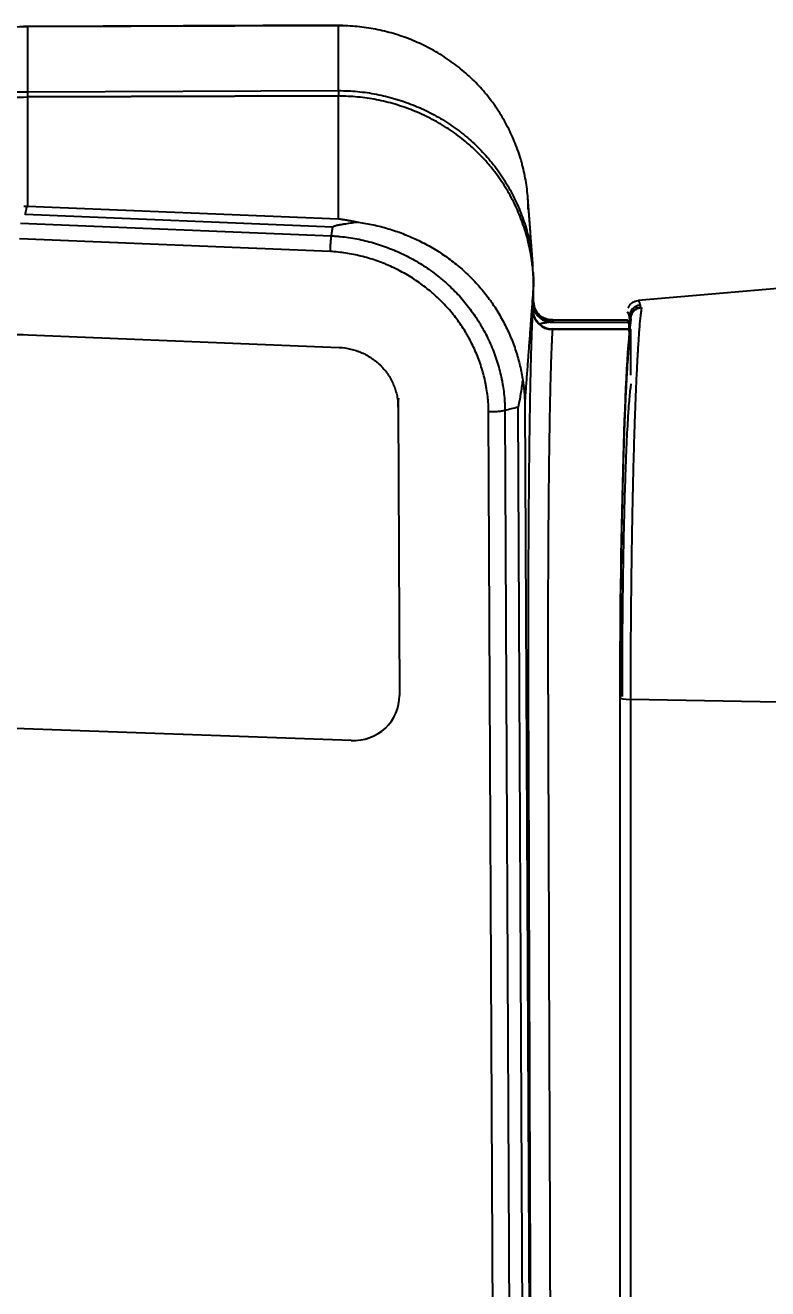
# Model space of a CAD drawing. Extents: x 86520 to 160660, y -2551 to 2752.
# Drawn here: x 89796.55 to 89815.64, y 2282.49 to 2315 of the extents above; entities that cross this region are included whole.
import ezdxf

# ---------------------------------------------------------------- set-up
doc = ezdxf.new("R2010")
doc.units = 0
doc.header["$LTSCALE"] = 10
doc.header["$MEASUREMENT"] = 0
doc.layers.get('DEFPOINTS').update_dxf_attribs({"linetype": 'CONTINUOUS'})
doc.layers.add('1', color=7, linetype='CONTINUOUS')
doc.dimstyles.new('경보기_스탈', dxfattribs={"dimtxt": 3.15, "dimasz": 2.5, "dimexe": 1, "dimexo": 1, "dimgap": 1, "dimtad": 1, "dimtoh": 1, "dimdec": 3, "dimzin": 1, "dimtxsty": 'STANDARD', "dimcen": 0, "dimclrd": 2, "dimclre": 2, "dimclrt": 4, "dimazin": 3, "dimtp": 0.1, "dimtm": 0.1, "dimtfac": 1, "dimtdec": 3, "dimtmove": 0, "dimatfit": 3})

# ---------------------------------------------------------------- blocks, each defined once
blk = doc.blocks.new('*D455')
at = {"layer": '1', "color": 1, "linetype": 'CONTINUOUS'}
for p, q in [((89795.604, 2314.957), (89727.137, 2314.957)), ((89732.137, 2222.411), (89732.137, 2299.957)), ((89805.959, 2207.411), (89727.137, 2207.411))]:
    blk.add_line(p, q, dxfattribs=at)
for points in [[(89729.637, 2299.957), (89734.637, 2299.957), (89732.137, 2314.957)], [(89729.637, 2222.411), (89734.637, 2222.411), (89732.137, 2207.411)]]:
    blk.add_solid(points, dxfattribs=at)
at = {"layer": 'DEFPOINTS', "color": 0, "linetype": 'CONTINUOUS'}
for p in [(89732.137, 2314.957), (89796.604, 2314.957), (89806.959, 2207.411)]:
    blk.add_point(p, dxfattribs=at)
at = {"layer": '1', "color": 2, "linetype": 'CONTINUOUS', "insert": (89719.637, 2262.138), "char_height": 15, "attachment_point": 5, "rotation": 90}
blk.add_mtext('108', dxfattribs=at)

msp = doc.modelspace()

# ---------------------------------------------------------------- linework, layer by layer
at = {"layer": '1', "color": 7, "linetype": 'CONTINUOUS'}
for p, q in [((89804.7045, 2314.9981), (89796.5038, 2314.9681)), ((89804.6039, 2314.9859), (89796.6039, 2314.9566)), ((89796.6044, 2313.2863), (89804.6043, 2313.316)), ((89804.6045, 2313.1831), (89796.6045, 2313.1534)), ((89804.6044, 2313.1736), (89796.6045, 2313.1438)), ((89796.6045, 2313.1534), (89796.6045, 2313.1438)), ((89804.6045, 2313.1831), (89804.6044, 2313.1736)), ((89804.4552, 2309.8056), (89796.5477, 2310.1259)), ((89796.6067, 2310.3416), (89804.6069, 2310.0176)), ((89796.4218, 2309.9039), (89804.422, 2309.5799)), ((89804.396, 2309.1767), (89796.3958, 2309.5007)), ((89809.6179, 2308.4765), (89809.6185, 2308.334)), ((89821.3248, 2308.7016), (89812.3061, 2307.9126)), ((89809.621, 2307.5711), (89809.618, 2308.334)), ((89812.0937, 2307.2275), (89812.0937, 2307.4439)), ((89812.3677, 2307.7365), (89812.3971, 2307.739)), ((89810.048, 2307.358), (89812.0674, 2307.358)), ((89810.1051, 2307.1684), (89810.1086, 2307.1774)), ((89812.0872, 2307.1684), (89810.1051, 2307.1684)), ((89812.0882, 2307.1774), (89810.1086, 2307.1774)), ((89812.0363, 2307.4086), (89810.1101, 2307.4086)), ((89796.6194, 2307.0336), (89804.6196, 2306.7095)), ((89796.6194, 2307.0336), (89804.6196, 2306.7095)), ((89812.1231, 2305.9984), (89812.1231, 2306.939)), ((89806.1354, 2305.1677), (89806.1701, 2297.7531)), ((89806.1354, 2305.1675), (89806.1701, 2297.7531)), ((89809.6696, 2210.0257), (89809.225, 2305.1753)), ((89809.3923, 2305.2941), (89809.6509, 2249.9726)), ((89808.6505, 2265.1541), (89808.464, 2305.0563)), ((89808.8833, 2305.0906), (89809.0698, 2265.1884)), ((89811.837, 2297.7109), (89811.8368, 2297.7088)), ((89811.8368, 2297.7088), (89811.8368, 2246.8486)), ((89812.1107, 2297.6475), (89812.1107, 2246.7873)), ((89817.427, 2297.552), (89812.1107, 2297.6475)), ((89804.9287, 2296.592), (89785.7965, 2297.2691)), ((89804.9287, 2296.592), (89785.7965, 2297.2691))]:
    msp.add_line(p, q, dxfattribs=at)
for centre, major_axis, ratio, start_param, end_param in [((89810.1201, 2307.887), (-0.4868, -0.1142), 0.997315, 6.059956, 6.4862213), ((89812.3834, 2307.4993), (-0.2936, -0.0616), 0.985459, 4.5959302, 6.0807857), ((89809.6083, 2306.8776), (-0.0003, -0.8), 0.017731, 3.1476067, 3.3872779), ((89810.1051, 2307.6534), (-0.4987, 0.0354), 0.969828, 0.0727846, 1.6396188), ((89810.048, 2307.8549), (-0.1203, 0.4853), 0.905124, 1.6555275, 2.874366), ((89810.1201, 2307.887), (-0.4868, -0.1142), 0.997315, 0.2030369, 1.3409586), ((89812.1244, 2299.3994), (-0.059, -8.2297), 0.034176, 3.3528741, 4.919266), ((89812.0949, 2299.3847), (0.059, -8.2271), 0.034176, 2.9741688, 3.2153544), ((89812.0949, 2299.3847), (0.059, -8.2271), 0.034176, 2.9741688, 3.2153544), ((89812.0949, 2299.3848), (0.059, -8.227), 0.034176, 2.9389657, 2.9741683), ((89810.1763, 2299.4086), (0.0662, -8), 0.017227, 3.0700811, 3.1414689), ((89812.0937, 2299.4086), (0.0574, -8), 0.034176, 3.0288469, 3.1413637), ((89812.069, 2306.8612), (0.0036, -0.5), 0.034176, 2.1054943, 3.0288469), ((89812.1126, 2306.8774), (-0.0022, -0.3), 0.034176, 1.7777494, 3.3875167), ((89804.9238, 2297.7965), (1.1379, -0.5361), 0.948741, 5.1366947, 6.7080383), ((89804.9238, 2297.7965), (1.1379, -0.5361), 0.948741, 5.1366947, 6.7080383), ((89812.1368, 2297.7088), (0.3, 0), 0.205164, 3.141615, 4.6251225)]:
    msp.add_ellipse(centre, major_axis=major_axis, ratio=ratio, start_param=start_param, end_param=end_param, dxfattribs=at)
for points, knots in [([(89796.6039, 2314.9566), (89796.3423, 2314.9558), (89796.0809, 2314.9486), (89795.6892, 2314.9281), (89795.5586, 2314.9197), (89795.2984, 2314.8997), (89795.1687, 2314.8882), (89794.522, 2314.8228), (89794.0105, 2314.7459), (89792.9991, 2314.5444), (89792.4992, 2314.4198), (89791.5109, 2314.1227), (89791.0226, 2313.9501), (89790.4801, 2313.7279), (89790.4199, 2313.7027), (89790.3, 2313.6519), (89790.1209, 2313.5746), (89789.7074, 2313.3873), (89789.3609, 2313.2148), (89788.6781, 2312.8543), (89788.2366, 2312.5932), (89787.3805, 2312.0301), (89786.9659, 2311.728), (89786.3647, 2311.2432), (89786.1678, 2311.0763), (89785.7811, 2310.7316), (89785.5922, 2310.5547), (89785.0393, 2310.0099), (89784.692, 2309.6314), (89784.0384, 2308.8456), (89783.7321, 2308.4381), (89783.1601, 2307.5946), (89782.8944, 2307.1585), (89782.6191, 2306.6514), (89782.5888, 2306.5948), (89782.529, 2306.4812), (89782.4994, 2306.4241), (89782.4117, 2306.2525), (89782.3548, 2306.1377), (89782.1888, 2305.7916), (89782.0843, 2305.5591), (89781.7892, 2304.8556), (89781.4447, 2303.9027), (89781.1957, 2302.92), (89781.0704, 2302.2961), (89781.0469, 2302.1709), (89781.0029, 2301.9194), (89780.9824, 2301.793), (89780.9258, 2301.4137), (89780.8632, 2300.907), (89780.8261, 2300.3982), (89780.808, 2300.0158), (89780.8035, 2299.8882), (89780.7979, 2299.6327), (89780.7967, 2299.5048), (89780.7972, 2299.3768)], [0, 0, 0, 0, 0.03125, 0.03125, 0.046875, 0.046875, 0.0625, 0.0625, 0.125, 0.125, 0.1875, 0.1875, 0.25, 0.25, 0.2578125, 0.2578125, 0.265625, 0.28125, 0.3125, 0.3125, 0.375, 0.375, 0.4375, 0.4375, 0.46875, 0.46875, 0.5, 0.5, 0.5625, 0.5625, 0.625, 0.625, 0.6875, 0.6875, 0.6953125, 0.6953125, 0.703125, 0.703125, 0.71875, 0.71875, 0.75, 0.75, 0.8125, 0.875, 0.875, 0.890625, 0.890625, 0.90625, 0.90625, 0.9375, 0.96875, 0.96875, 0.984375, 0.984375, 1, 1, 1, 1]), ([(89809.4838, 2310.2554), (89809.4831, 2310.4116), (89809.4741, 2310.5668), (89809.4406, 2310.8751), (89809.4161, 2311.0283), (89809.3678, 2311.2564), (89809.3498, 2311.3322), (89809.3199, 2311.4454), (89809.3095, 2311.4831), (89809.2877, 2311.5583), (89809.2763, 2311.5958), (89809.2171, 2311.7823), (89809.1628, 2311.9281), (89809.0406, 2312.2134), (89808.9727, 2312.3529), (89808.8233, 2312.6253), (89808.7418, 2312.7582), (89808.631, 2312.9202), (89808.6083, 2312.9525), (89808.5623, 2313.0163), (89808.4922, 2313.111), (89808.4188, 2313.2027), (89808.2677, 2313.3821), (89808.1612, 2313.4964), (89807.9365, 2313.7143), (89807.8183, 2313.818), (89807.6322, 2313.9655), (89807.5686, 2314.0133), (89807.4397, 2314.1055), (89807.3742, 2314.15), (89807.1746, 2314.2784), (89807.0376, 2314.3576), (89806.826, 2314.4666), (89806.7544, 2314.5014), (89806.6093, 2314.5676), (89806.5363, 2314.5988), (89806.3156, 2314.6871), (89806.0172, 2314.7903), (89805.7107, 2314.8651), (89805.4778, 2314.9103), (89805.3997, 2314.9235), (89805.2423, 2314.9463), (89805.163, 2314.9559), (89804.9239, 2314.9788), (89804.7641, 2314.9863), (89804.6039, 2314.9859)], [0, 0, 0, 0, 0.0625, 0.0625, 0.125, 0.125, 0.15625, 0.15625, 0.171875, 0.171875, 0.1875, 0.1875, 0.25, 0.25, 0.3125, 0.3125, 0.375, 0.375, 0.390625, 0.390625, 0.40625, 0.4375, 0.4375, 0.5, 0.5, 0.5625, 0.5625, 0.59375, 0.59375, 0.625, 0.625, 0.6875, 0.6875, 0.71875, 0.71875, 0.75, 0.75, 0.8125, 0.875, 0.875, 0.90625, 0.90625, 0.9375, 0.9375, 1, 1, 1, 1]), ([(89780.795, 2299.6617), (89780.84, 2300.0102), (89780.8971, 2300.3568), (89781.0657, 2301.1987), (89781.1901, 2301.6919), (89781.3775, 2302.3031), (89781.4361, 2302.4861), (89781.4984, 2302.6686), (89781.5407, 2302.79), (89781.5623, 2302.8507), (89781.672, 2303.1532), (89781.7656, 2303.392), (89782.0635, 2304.0993), (89782.285, 2304.5586), (89782.7725, 2305.4534), (89783.0384, 2305.889), (89783.4708, 2306.5244), (89783.6204, 2306.7332), (89783.8535, 2307.0419), (89783.9326, 2307.1441), (89784.0937, 2307.3468), (89784.1757, 2307.4475), (89784.5913, 2307.9448), (89784.9412, 2308.3235), (89785.6754, 2309.0438), (89786.0598, 2309.3853), (89786.8623, 2310.0314), (89787.2805, 2310.336), (89787.8248, 2310.6934), (89787.9348, 2310.7637), (89788.1013, 2310.8674), (89788.1572, 2310.9017), (89788.2691, 2310.9695), (89788.3253, 2311.0031), (89788.6067, 2311.1689), (89788.8344, 2311.2957), (89789.5248, 2311.6588), (89789.995, 2311.8778), (89790.9548, 2312.2699), (89791.4446, 2312.4428), (89792.194, 2312.6676), (89792.4463, 2312.7368), (89792.8284, 2312.8318), (89792.9564, 2312.862), (89793.2137, 2312.9194), (89793.3426, 2312.9465), (89793.9879, 2313.0744), (89794.5071, 2313.1517), (89795.5513, 2313.2566), (89796.0763, 2313.2842), (89796.6044, 2313.2863)], [0, 0, 0, 0, 0.0471815, 0.0471815, 0.11524, 0.11524, 0.1322546, 0.1407619, 0.1407619, 0.1492692, 0.1492692, 0.1832985, 0.1832985, 0.2513569, 0.2513569, 0.3194154, 0.3194154, 0.3534446, 0.3534446, 0.3704592, 0.3704592, 0.3874738, 0.3874738, 0.4555323, 0.4555323, 0.5235908, 0.5235908, 0.5916492, 0.5916492, 0.6086638, 0.6086638, 0.6171712, 0.6171712, 0.6256785, 0.6256785, 0.6597077, 0.6597077, 0.7277662, 0.7277662, 0.7958246, 0.7958246, 0.8298538, 0.8298538, 0.8468685, 0.8468685, 0.8638831, 0.8638831, 0.9319415, 0.9319415, 1, 1, 1, 1]), ([(89796.6044, 2313.2863), (89796.6044, 2313.2777), (89796.6044, 2313.2613), (89796.6046, 2313.2155), (89796.6046, 2313.1861), (89796.6048, 2313.1505), (89796.6048, 2313.1486), (89796.6048, 2313.1467)], [0, 0, 0, 0, 0.4864552, 0.4864552, 0.9729105, 0.9729105, 1, 1, 1, 1]), ([(89804.6043, 2313.316), (89804.7693, 2313.3167), (89804.9327, 2313.3091), (89805.257, 2313.2782), (89805.5785, 2313.2318), (89805.8947, 2313.155), (89806.0906, 2313.0976), (89806.1297, 2313.0856), (89806.2078, 2313.0607), (89806.2468, 2313.0477), (89806.3632, 2313.0075), (89806.4398, 2312.979), (89806.6668, 2312.8885), (89806.962, 2312.7543), (89807.2422, 2312.5937), (89807.4467, 2312.4632), (89807.5475, 2312.3953), (89807.646, 2312.3236), (89807.7113, 2312.2749), (89807.7437, 2312.2501), (89807.9036, 2312.1243), (89808.0253, 2312.0183), (89808.2563, 2311.7957), (89808.3656, 2311.679), (89808.572, 2311.4351), (89808.6692, 2311.308), (89808.7831, 2311.1426), (89808.8055, 2311.1092), (89808.8496, 2311.0417), (89808.8713, 2311.0076), (89808.9348, 2310.9047), (89808.9753, 2310.8354), (89809.0913, 2310.6252), (89809.2314, 2310.3392), (89809.3429, 2310.0417), (89809.4156, 2309.8143), (89809.4381, 2309.7378), (89809.4792, 2309.5832), (89809.4979, 2309.5051), (89809.5408, 2309.3041), (89809.5621, 2309.1808), (89809.5784, 2309.057)], [0, 0, 0, 0, 0.0676407, 0.0676407, 0.1352814, 0.2029221, 0.2029221, 0.2198323, 0.2198323, 0.2367424, 0.2367424, 0.2705628, 0.2705628, 0.3382035, 0.4058442, 0.4058442, 0.4396645, 0.4565747, 0.4565747, 0.4734849, 0.4734849, 0.5411256, 0.5411256, 0.6087662, 0.6087662, 0.6764069, 0.6764069, 0.6933171, 0.6933171, 0.7102273, 0.7102273, 0.7440476, 0.7440476, 0.8116883, 0.879329, 0.879329, 0.9131494, 0.9131494, 0.9469697, 0.9469697, 1, 1, 1, 1]), ([(89804.6043, 2313.316), (89804.6043, 2313.3074), (89804.6044, 2313.291), (89804.6045, 2313.2452), (89804.6046, 2313.2158), (89804.6048, 2313.1802), (89804.6048, 2313.1784), (89804.6048, 2313.1765)], [0, 0, 0, 0, 0.4864689, 0.4864689, 0.9729378, 0.9729378, 1, 1, 1, 1]), ([(89796.6045, 2313.1438), (89796.0773, 2313.1418), (89795.5525, 2313.1142), (89794.769, 2313.0356), (89794.5085, 2313.0031), (89794.1185, 2312.945), (89793.9887, 2312.9241), (89793.7942, 2312.8903), (89793.7294, 2312.8787), (89793.6, 2312.8547), (89793.5355, 2312.8423), (89792.9561, 2312.7274), (89792.45, 2312.6017), (89791.4552, 2312.3038), (89790.9665, 2312.1317), (89790.0068, 2311.7406), (89789.5358, 2311.5217), (89788.9582, 2311.2184), (89788.8432, 2311.1563), (89788.6144, 2311.029), (89788.501, 2310.964), (89788.1635, 2310.7654), (89787.9422, 2310.6278), (89787.2898, 2310.2001), (89786.8699, 2309.8948), (89786.3638, 2309.4876), (89786.2134, 2309.3636), (89786.0652, 2309.2366), (89785.9669, 2309.1513), (89785.9179, 2309.1084), (89785.6751, 2308.8925), (89785.4861, 2308.7158), (89784.9343, 2308.1738), (89784.5867, 2307.7968), (89783.9311, 2307.0123), (89783.623, 2306.6048), (89783.1907, 2305.9706), (89783.0516, 2305.7554), (89782.8505, 2305.4267), (89782.7847, 2305.3161), (89782.688, 2305.1488), (89782.6561, 2305.0927), (89782.5929, 2304.9803), (89782.5618, 2304.924), (89782.2847, 2304.4158), (89782.0631, 2303.9557), (89781.6685, 2303.0191), (89781.4954, 2302.5426), (89781.1969, 2301.5736), (89781.0715, 2301.0811), (89780.9452, 2300.4551), (89780.9215, 2300.3294), (89780.8882, 2300.1401), (89780.8775, 2300.0768), (89780.8569, 2299.9503), (89780.8075, 2299.6339), (89780.7681, 2299.3163), (89780.7304, 2298.9342), (89780.7195, 2298.8067), (89780.7009, 2298.5512), (89780.6932, 2298.4233), (89780.675, 2298.0394), (89780.6695, 2297.7833), (89780.6705, 2297.527)], [0, 0, 0, 0, 0.0625, 0.0625, 0.09375, 0.09375, 0.109375, 0.109375, 0.1171875, 0.1171875, 0.125, 0.125, 0.1875, 0.1875, 0.25, 0.25, 0.3125, 0.3125, 0.328125, 0.328125, 0.34375, 0.34375, 0.375, 0.375, 0.4375, 0.4375, 0.453125, 0.4609375, 0.4609375, 0.46875, 0.46875, 0.5, 0.5, 0.5625, 0.5625, 0.625, 0.625, 0.65625, 0.65625, 0.671875, 0.671875, 0.6796875, 0.6796875, 0.6875, 0.6875, 0.75, 0.75, 0.8125, 0.8125, 0.875, 0.875, 0.890625, 0.890625, 0.8984375, 0.8984375, 0.90625, 0.9375, 0.9375, 0.953125, 0.953125, 0.96875, 0.96875, 1, 1, 1, 1]), ([(89809.618, 2308.334), (89809.6173, 2308.4941), (89809.6081, 2308.6536), (89809.5864, 2308.8521), (89809.5815, 2308.8918), (89809.5708, 2308.9711), (89809.5649, 2309.0107), (89809.5458, 2309.1291), (89809.5311, 2309.2074), (89809.4814, 2309.4406), (89809.3998, 2309.7468), (89809.2888, 2310.044), (89809.1944, 2310.2635), (89809.1611, 2310.3361), (89809.0906, 2310.4801), (89809.0534, 2310.5516), (89808.937, 2310.7626), (89808.8527, 2310.8991), (89808.7162, 2311.0975), (89808.669, 2311.1626), (89808.5957, 2311.2586), (89808.5708, 2311.2903), (89808.5202, 2311.3533), (89808.4944, 2311.3845), (89808.3638, 2311.5387), (89808.2538, 2311.6559), (89808.0229, 2311.8781), (89807.7811, 2312.0883), (89807.5182, 2312.275), (89807.3472, 2312.3843), (89807.3127, 2312.4058), (89807.243, 2312.4481), (89807.2078, 2312.4688), (89807.1018, 2312.5296), (89807.0304, 2312.5683), (89806.814, 2312.6792), (89806.5194, 2312.8129), (89806.2133, 2312.919), (89805.9793, 2312.9879), (89805.9006, 2313.0091), (89805.7415, 2313.0479), (89805.6612, 2313.0655), (89805.4198, 2313.1123), (89805.258, 2313.1357), (89804.9326, 2313.1667), (89804.769, 2313.1743), (89804.6044, 2313.1736)], [0, 0, 0, 0, 0.0625, 0.0625, 0.078125, 0.078125, 0.09375, 0.09375, 0.125, 0.125, 0.1875, 0.25, 0.25, 0.28125, 0.28125, 0.3125, 0.3125, 0.375, 0.375, 0.40625, 0.40625, 0.421875, 0.421875, 0.4375, 0.4375, 0.5, 0.5, 0.5625, 0.625, 0.625, 0.640625, 0.640625, 0.65625, 0.65625, 0.6875, 0.6875, 0.75, 0.8125, 0.8125, 0.84375, 0.84375, 0.875, 0.875, 0.9375, 0.9375, 1, 1, 1, 1]), ([(89796.5477, 2310.1259), (89796.5516, 2310.1524), (89796.5559, 2310.1772), (89796.565, 2310.2229), (89796.5698, 2310.2437), (89796.5798, 2310.2805), (89796.5851, 2310.2965), (89796.5957, 2310.3232), (89796.6012, 2310.3338), (89796.6066, 2310.3416)], [0, 0, 0, 0, 0.25, 0.25, 0.5, 0.5, 0.75, 0.75, 1, 1, 1, 1]), ([(89805.1097, 2309.9292), (89805.0547, 2309.9228), (89804.9997, 2309.9159), (89804.8899, 2309.9008), (89804.835, 2309.8926), (89804.7529, 2309.8793), (89804.7255, 2309.8747), (89804.6709, 2309.8651), (89804.6436, 2309.86), (89804.6027, 2309.852), (89804.5892, 2309.8492), (89804.562, 2309.8433), (89804.5485, 2309.8403), (89804.5216, 2309.8336), (89804.5082, 2309.8301), (89804.4885, 2309.8235), (89804.482, 2309.8212), (89804.4728, 2309.8167), (89804.4698, 2309.815), (89804.4659, 2309.8119), (89804.4646, 2309.8108), (89804.4627, 2309.8082), (89804.462, 2309.8068), (89804.4618, 2309.8053)], [0, 0, 0, 0, 0.25, 0.25, 0.5, 0.5, 0.625, 0.625, 0.75, 0.75, 0.8125, 0.8125, 0.875, 0.875, 0.9375, 0.9375, 0.96875, 0.96875, 0.984375, 0.984375, 0.9921875, 0.9921875, 1, 1, 1, 1]), ([(89804.6069, 2310.0175), (89804.6187, 2310.0161), (89804.6421, 2310.0131), (89804.6767, 2310.0084), (89804.7105, 2310.0036), (89804.7433, 2309.9987), (89804.7753, 2309.9937), (89804.8064, 2309.9887), (89804.8365, 2309.9836), (89804.8658, 2309.9785), (89804.8942, 2309.9734), (89804.9217, 2309.9682), (89804.9482, 2309.9632), (89804.9739, 2309.9581), (89804.9987, 2309.9531), (89805.0227, 2309.9481), (89805.0457, 2309.9433), (89805.0678, 2309.9385), (89805.0891, 2309.9338), (89805.1029, 2309.9307), (89805.1097, 2309.9292)], [0, 0, 0, 0, 0.0707176, 0.1396562, 0.2068072, 0.2721703, 0.3357467, 0.3975374, 0.4575431, 0.5157649, 0.5722033, 0.6268591, 0.679733, 0.7308255, 0.7801372, 0.8276685, 0.87342, 0.9173922, 0.9595854, 1, 1, 1, 1]), ([(89805.1097, 2309.9292), (89805.2416, 2309.9118), (89805.3719, 2309.8891), (89805.6297, 2309.8336), (89805.8847, 2309.7681), (89806.2588, 2309.6405), (89806.5028, 2309.5359), (89806.6836, 2309.4499), (89806.7432, 2309.4201), (89806.8608, 2309.3585), (89806.9188, 2309.3266), (89807.0907, 2309.2278), (89807.3139, 2309.0878), (89807.5251, 2308.9309), (89807.7301, 2308.7653), (89807.8295, 2308.6782), (89807.9736, 2308.5404), (89808.0206, 2308.4936), (89808.1124, 2308.3981), (89808.1571, 2308.3495), (89808.2882, 2308.2011), (89808.3919, 2308.0731), (89808.489, 2307.9398), (89808.5273, 2307.886), (89808.5462, 2307.8589), (89808.602, 2307.7771), (89808.6379, 2307.7221), (89808.7419, 2307.5553), (89808.8706, 2307.3288), (89809.0347, 2306.9768), (89809.1361, 2306.7036), (89809.1847, 2306.5486), (89809.2035, 2306.4863), (89809.2126, 2306.455), (89809.2388, 2306.3611), (89809.255, 2306.2984), (89809.2992, 2306.1099), (89809.3232, 2305.9838), (89809.3418, 2305.8573)], [0, 0, 0, 0, 0.0625, 0.0625, 0.125, 0.1875, 0.25, 0.25, 0.28125, 0.28125, 0.3125, 0.3125, 0.375, 0.4375, 0.4375, 0.5, 0.5, 0.53125, 0.53125, 0.5625, 0.5625, 0.625, 0.640625, 0.640625, 0.65625, 0.65625, 0.6875, 0.6875, 0.75, 0.8125, 0.875, 0.890625, 0.890625, 0.90625, 0.90625, 0.9375, 0.9375, 1, 1, 1, 1]), ([(89804.396, 2309.1767), (89804.3957, 2309.2103), (89804.3961, 2309.245), (89804.3981, 2309.3149), (89804.3997, 2309.35), (89804.4042, 2309.4192), (89804.407, 2309.4533), (89804.4137, 2309.5189), (89804.4176, 2309.5504), (89804.422, 2309.5799)], [0, 0, 0, 0, 0.25, 0.25, 0.5, 0.5, 0.75, 0.75, 1, 1, 1, 1]), ([(89804.4298, 2309.5796), (89804.4321, 2309.5794), (89804.4344, 2309.5793), (89804.4389, 2309.5791), (89804.4457, 2309.5787), (89804.4617, 2309.5778), (89804.4935, 2309.5759), (89804.557, 2309.5715), (89804.6837, 2309.5604), (89804.7916, 2309.5472), (89805.0065, 2309.5158), (89805.2906, 2309.4609), (89805.5699, 2309.3801), (89805.7776, 2309.3098), (89805.8465, 2309.2847), (89805.9494, 2309.2446), (89805.9837, 2309.2308), (89806.0516, 2309.2025), (89806.0853, 2309.188), (89806.253, 2309.1137), (89806.5143, 2308.9835), (89806.7623, 2308.8308), (89807.0035, 2308.6666), (89807.1206, 2308.5788), (89807.2626, 2308.4616), (89807.2908, 2308.4378), (89807.3465, 2308.3895), (89807.429, 2308.3163), (89807.5084, 2308.2407), (89807.663, 2308.0862), (89807.7604, 2307.9788), (89807.9445, 2307.7554), (89808.0311, 2307.6395), (89808.1529, 2307.4593), (89808.1922, 2307.3981), (89808.249, 2307.3048), (89808.2676, 2307.2734), (89808.304, 2307.2102), (89808.3218, 2307.1785), (89808.4086, 2307.0191), (89808.4714, 2306.8895), (89808.5841, 2306.626), (89808.634, 2306.4921), (89808.7209, 2306.2202), (89808.7578, 2306.0822), (89808.7955, 2305.9068), (89808.8027, 2305.8716), (89808.816, 2305.8012), (89808.8347, 2305.6955), (89808.8591, 2305.5189), (89808.8714, 2305.3773), (89808.8779, 2305.2709), (89808.8805, 2305.2176), (89808.8823, 2305.1554), (89808.8829, 2305.1243), (89808.8831, 2305.1088), (89808.8832, 2305.1021), (89808.8832, 2305.0977), (89808.8833, 2305.0954), (89808.8833, 2305.0932)], [0, 0, 0, 0, 0.0009766, 0.0009766, 0.0019531, 0.0039063, 0.0078125, 0.015625, 0.03125, 0.0625, 0.0625, 0.125, 0.1875, 0.1875, 0.21875, 0.21875, 0.234375, 0.234375, 0.25, 0.25, 0.3125, 0.375, 0.375, 0.4375, 0.4375, 0.453125, 0.453125, 0.46875, 0.5, 0.5, 0.5625, 0.5625, 0.625, 0.625, 0.65625, 0.65625, 0.671875, 0.671875, 0.6875, 0.6875, 0.75, 0.75, 0.8125, 0.8125, 0.875, 0.875, 0.890625, 0.890625, 0.90625, 0.9375, 0.96875, 0.96875, 0.984375, 0.9921875, 0.9960937, 0.9980469, 0.9990234, 0.9990234, 1, 1, 1, 1]), ([(89808.464, 2305.0563), (89808.4625, 2305.1864), (89808.4542, 2305.3162), (89808.4321, 2305.5102), (89808.4232, 2305.5748), (89808.4072, 2305.6716), (89808.4015, 2305.7038), (89808.3893, 2305.7683), (89808.3827, 2305.8005), (89808.3482, 2305.9609), (89808.3144, 2306.0872), (89808.2349, 2306.336), (89808.1893, 2306.4585), (89808.0863, 2306.6998), (89808.0289, 2306.8185), (89807.9496, 2306.9644), (89807.9333, 2306.9935), (89807.9, 2307.0513), (89807.883, 2307.0801), (89807.8312, 2307.1656), (89807.7953, 2307.2215), (89807.6841, 2307.3866), (89807.605, 2307.4929), (89807.4369, 2307.6976), (89807.3479, 2307.7961), (89807.2067, 2307.9379), (89807.1342, 2308.0073), (89807.0589, 2308.0746), (89807.0081, 2308.1189), (89806.9823, 2308.1408), (89806.8528, 2308.2484), (89806.7459, 2308.3291), (89806.5259, 2308.4802), (89806.2996, 2308.6208), (89806.061, 2308.741), (89805.9079, 2308.8096), (89805.8771, 2308.823), (89805.8151, 2308.8492), (89805.7838, 2308.8619), (89805.6899, 2308.899), (89805.6269, 2308.9223), (89805.4373, 2308.9875), (89805.1823, 2309.0627), (89804.9228, 2309.1145), (89804.6611, 2309.1545), (89804.5291, 2309.1686), (89804.396, 2309.1767)], [0, 0, 0, 0, 0.0625, 0.0625, 0.09375, 0.09375, 0.109375, 0.109375, 0.125, 0.125, 0.1875, 0.1875, 0.25, 0.25, 0.3125, 0.3125, 0.328125, 0.328125, 0.34375, 0.34375, 0.375, 0.375, 0.4375, 0.4375, 0.5, 0.5, 0.53125, 0.546875, 0.546875, 0.5625, 0.5625, 0.625, 0.625, 0.6875, 0.75, 0.75, 0.765625, 0.765625, 0.78125, 0.78125, 0.8125, 0.8125, 0.875, 0.9375, 0.9375, 1, 1, 1, 1]), ([(89809.64, 2307.7484), (89809.64, 2307.7484), (89809.6362, 2307.7604), (89809.6336, 2307.7688), (89809.6333, 2307.7728)], [0, 0, 0, 0, 0.0000165, 1, 1, 1, 1]), ([(89812.301, 2307.9042), (89812.2565, 2307.8994), (89812.1745, 2307.8813), (89812.0916, 2307.8023), (89812.058, 2307.7501), (89812.0482, 2307.7273), (89812.0466, 2307.7213)], [0, 0, 0, 0, 0.2513519, 0.5373638, 0.8654031, 1, 1, 1, 1]), ([(89812.3087, 2307.9128), (89812.3157, 2307.9135), (89812.3317, 2307.8969), (89812.348, 2307.8394), (89812.3572, 2307.7938)], [0, 0, 0, 0, 0.4369381, 1, 1, 1, 1]), ([(89809.6509, 2249.9726), (89809.6171, 2260.0359), (89809.5664, 2275.1308), (89809.5136, 2290.8547), (89809.4941, 2296.6725), (89809.4914, 2297.4587), (89809.4908, 2297.6553), (89809.4906, 2297.6946), (89809.4904, 2297.7733), (89809.49, 2297.8916), (89809.4897, 2298.0104), (89809.4887, 2298.4074), (89809.4883, 2298.7284), (89809.4881, 2299.1342), (89809.4881, 2299.2158), (89809.4881, 2299.3784), (89809.4882, 2299.6218), (89809.4885, 2299.8637), (89809.4893, 2300.3455), (89809.4901, 2300.664), (89809.4925, 2301.2959), (89809.494, 2301.6093), (89809.4962, 2301.9976), (89809.4967, 2302.0751), (89809.4977, 2302.2289), (89809.4992, 2302.458), (89809.5009, 2302.6822), (89809.5045, 2303.1243), (89809.5072, 2303.4106), (89809.5132, 2303.9662), (89809.5164, 2304.2356), (89809.5204, 2304.5288), (89809.5208, 2304.5613), (89809.5217, 2304.6258), (89809.5231, 2304.7218), (89809.5264, 2304.9415), (89809.5293, 2305.1222), (89809.5353, 2305.4734), (89809.5395, 2305.6943), (89809.5484, 2306.1094), (89809.553, 2306.3036), (89809.5585, 2306.5066), (89809.5591, 2306.5289), (89809.5603, 2306.573), (89809.5622, 2306.6383), (89809.5665, 2306.7851), (89809.5703, 2306.9014), (89809.578, 2307.1213), (89809.5833, 2307.2512), (89809.594, 2307.4777), (89809.5995, 2307.5743), (89809.6052, 2307.6535)], [0, 0, 0, 0, 0.5, 0.75, 0.78125, 0.7890625, 0.7890625, 0.7910156, 0.7910156, 0.7929688, 0.796875, 0.796875, 0.8125, 0.8125, 0.8164063, 0.8164063, 0.8203125, 0.828125, 0.828125, 0.84375, 0.84375, 0.859375, 0.859375, 0.8632813, 0.8632813, 0.8671875, 0.875, 0.875, 0.890625, 0.890625, 0.90625, 0.90625, 0.9082031, 0.9082031, 0.9101563, 0.9140625, 0.921875, 0.921875, 0.9375, 0.9375, 0.953125, 0.953125, 0.9550781, 0.9550781, 0.9570313, 0.9609375, 0.96875, 0.96875, 0.984375, 0.984375, 1, 1, 1, 1]), ([(89810.1064, 2307.1848), (89810.0857, 2307.1818), (89810.0083, 2307.1768), (89809.887, 2307.2217), (89809.7696, 2307.3021), (89809.6932, 2307.3927), (89809.6481, 2307.4766), (89809.6265, 2307.5428), (89809.6206, 2307.5711), (89809.6192, 2307.5796)], [0, 0, 0, 0, 0.0887275, 0.3366903, 0.5354437, 0.702837, 0.8426635, 0.9515889, 1, 1, 1, 1]), ([(89810.1114, 2307.4167), (89810.0699, 2307.4131), (89809.9754, 2307.417), (89809.8439, 2307.4776), (89809.7411, 2307.5655), (89809.6996, 2307.6242), (89809.6851, 2307.6484)], [0, 0, 0, 0, 0.219802, 0.5238132, 0.7775303, 1, 1, 1, 1]), ([(89812.3677, 2307.7365), (89812.3491, 2307.7349), (89812.3309, 2307.7316), (89812.3042, 2307.7243), (89812.2954, 2307.7215), (89812.2781, 2307.715), (89812.2695, 2307.7113), (89812.2444, 2307.6992), (89812.2287, 2307.6898), (89812.2065, 2307.6735), (89812.1994, 2307.6678), (89812.1855, 2307.6555), (89812.1789, 2307.6491), (89812.1601, 2307.629), (89812.1489, 2307.6146), (89812.1293, 2307.5839), (89812.1209, 2307.5674), (89812.1074, 2307.5337), (89812.1023, 2307.5163), (89812.0972, 2307.4895), (89812.0959, 2307.4804), (89812.0941, 2307.4622), (89812.0937, 2307.4531), (89812.0937, 2307.4439)], [0, 0, 0, 0, 0.125, 0.125, 0.1875, 0.1875, 0.25, 0.25, 0.375, 0.375, 0.4375, 0.4375, 0.5, 0.5, 0.625, 0.625, 0.75, 0.75, 0.875, 0.875, 0.9375, 0.9375, 1, 1, 1, 1]), ([(89812.3971, 2307.739), (89812.3924, 2307.7098), (89812.3877, 2307.6772), (89812.3806, 2307.6234), (89812.3783, 2307.6046), (89812.3735, 2307.5653), (89812.3712, 2307.5449), (89812.3595, 2307.4389), (89812.3409, 2307.2441), (89812.3228, 2306.9999), (89812.3093, 2306.798), (89812.3049, 2306.7276), (89812.2982, 2306.6172), (89812.296, 2306.5796), (89812.2916, 2306.5031), (89812.2894, 2306.4642), (89812.2786, 2306.2664), (89812.2616, 2305.929), (89812.2456, 2305.5504), (89812.2339, 2305.2509), (89812.23, 2305.1484), (89812.2244, 2304.9908), (89812.2225, 2304.9376), (89812.2188, 2304.8306), (89812.2169, 2304.7766), (89812.2079, 2304.5045), (89812.1941, 2304.0546), (89812.1816, 2303.5765), (89812.1727, 2303.2073), (89812.1698, 2303.0825), (89812.1656, 2302.8925), (89812.1642, 2302.8287), (89812.1615, 2302.7002), (89812.1602, 2302.6355), (89812.1537, 2302.31), (89812.1488, 2302.0465), (89812.14, 2301.5139), (89812.1361, 2301.2447), (89812.1289, 2300.7006), (89812.1258, 2300.4256), (89812.1224, 2300.0783), (89812.1217, 2300.0087), (89812.1205, 2299.869), (89812.1198, 2299.7989), (89812.1181, 2299.5887), (89812.1171, 2299.4488), (89812.1143, 2299.0301), (89812.113, 2298.752), (89812.1111, 2298.1981), (89812.1107, 2297.9222), (89812.1107, 2297.6475)], [0, 0, 0, 0, 0.03125, 0.03125, 0.046875, 0.046875, 0.0625, 0.0625, 0.125, 0.1875, 0.1875, 0.21875, 0.21875, 0.234375, 0.234375, 0.25, 0.25, 0.3125, 0.375, 0.375, 0.40625, 0.40625, 0.421875, 0.421875, 0.4375, 0.4375, 0.5, 0.5625, 0.5625, 0.59375, 0.59375, 0.609375, 0.609375, 0.625, 0.625, 0.6875, 0.6875, 0.75, 0.75, 0.8125, 0.8125, 0.828125, 0.828125, 0.84375, 0.84375, 0.875, 0.875, 0.9375, 0.9375, 1, 1, 1, 1]), ([(89812.1231, 2307.4464), (89812.1231, 2307.4648), (89812.1248, 2307.4828), (89812.1299, 2307.5094), (89812.1321, 2307.5182), (89812.1372, 2307.5357), (89812.1402, 2307.5444), (89812.1503, 2307.5699), (89812.1585, 2307.586), (89812.1732, 2307.6091), (89812.1784, 2307.6165), (89812.1897, 2307.6311), (89812.1957, 2307.6381), (89812.2145, 2307.6582), (89812.2282, 2307.6703), (89812.2578, 2307.6921), (89812.2738, 2307.7017), (89812.307, 2307.7178), (89812.3242, 2307.7242), (89812.3511, 2307.7316), (89812.3602, 2307.7337), (89812.3786, 2307.737), (89812.3878, 2307.7382), (89812.3971, 2307.739)], [0, 0, 0, 0, 0.125, 0.125, 0.1875, 0.1875, 0.25, 0.25, 0.375, 0.375, 0.4375, 0.4375, 0.5, 0.5, 0.625, 0.625, 0.75, 0.75, 0.875, 0.875, 0.9375, 0.9375, 1, 1, 1, 1]), ([(89810.048, 2307.358), (89810.0369, 2307.3567), (89810.025, 2307.3549), (89810.0002, 2307.3511), (89809.9871, 2307.3489), (89809.9471, 2307.3421), (89809.919, 2307.3371), (89809.8611, 2307.3272), (89809.8311, 2307.3222), (89809.7896, 2307.3157), (89809.7786, 2307.314), (89809.7676, 2307.3124)], [0, 0, 0, 0, 0.148926, 0.148926, 0.2978521, 0.2978521, 0.5957041, 0.5957041, 0.8935562, 0.8935562, 1, 1, 1, 1]), ([(89810.1051, 2307.1684), (89810.0992, 2307.0901), (89810.0934, 2306.9939), (89810.0822, 2306.7669), (89810.0767, 2306.6361), (89810.0686, 2306.414), (89810.066, 2306.3356), (89810.0621, 2306.2113), (89810.0608, 2306.1688), (89810.0588, 2306.1033), (89810.0582, 2306.0812), (89810.0569, 2306.0365), (89810.0563, 2306.014), (89810.0506, 2305.8089), (89810.0458, 2305.6125), (89810.0367, 2305.1921), (89810.0324, 2304.9681), (89810.0262, 2304.6113), (89810.0243, 2304.4889), (89810.0214, 2304.2999), (89810.0204, 2304.2359), (89810.0186, 2304.1069), (89810.0177, 2304.0418), (89810.0133, 2303.7136), (89810.0068, 2303.1707), (89810.0016, 2302.5929), (89809.9988, 2302.2206), (89809.9979, 2302.1081), (89809.9971, 2301.9944), (89809.9966, 2301.9182), (89809.9964, 2301.88), (89809.9952, 2301.6885), (89809.9943, 2301.5346), (89809.9919, 2301.0708), (89809.9906, 2300.7589), (89809.9888, 2300.1296), (89809.9883, 2299.8122), (89809.9881, 2299.4121), (89809.988, 2299.3319), (89809.988, 2299.2113), (89809.988, 2299.171), (89809.9881, 2299.0908), (89809.9881, 2298.8904), (89809.9885, 2298.5323), (89809.9893, 2298.2176), (89809.9899, 2297.9829), (89809.9902, 2297.905), (89809.9906, 2297.7883), (89809.9907, 2297.7495), (89809.991, 2297.6719), (89809.9921, 2297.3225), (89809.9954, 2296.3519), (89810.0152, 2290.4508), (89810.0673, 2274.9217), (89810.1174, 2260.0137), (89810.1508, 2250.0751)], [0, 0, 0, 0, 0.015625, 0.015625, 0.03125, 0.03125, 0.0390625, 0.0390625, 0.0429688, 0.0429688, 0.0449219, 0.0449219, 0.046875, 0.046875, 0.0625, 0.0625, 0.078125, 0.078125, 0.0859375, 0.0859375, 0.0898438, 0.0898438, 0.09375, 0.09375, 0.109375, 0.125, 0.125, 0.1289063, 0.1308594, 0.1308594, 0.1328125, 0.1328125, 0.140625, 0.140625, 0.15625, 0.15625, 0.171875, 0.171875, 0.1757813, 0.1757813, 0.1777344, 0.1777344, 0.1796875, 0.1875, 0.1953125, 0.1953125, 0.1992188, 0.1992188, 0.2011719, 0.2011719, 0.203125, 0.21875, 0.25, 0.5, 1, 1, 1, 1]), ([(89810.1201, 2307.3882), (89810.1211, 2307.3842), (89810.1155, 2307.3795), (89810.0974, 2307.3719), (89810.0897, 2307.3693), (89810.071, 2307.3637), (89810.0602, 2307.3609), (89810.048, 2307.358)], [0, 0, 0, 0, 0.5, 0.5, 0.75, 0.75, 1, 1, 1, 1]), ([(89812.1122, 2307.1684), (89812.1052, 2307.1194), (89812.0982, 2307.0634), (89812.0844, 2306.9377), (89812.0707, 2306.7983), (89812.0504, 2306.5487), (89812.0371, 2306.3552), (89812.0272, 2306.1997), (89812.0239, 2306.1461), (89812.0174, 2306.0354), (89812.0142, 2305.9786), (89812.0046, 2305.8041), (89811.992, 2305.5605), (89811.974, 2305.1624), (89811.9568, 2304.7321), (89811.9459, 2304.4233), (89811.9393, 2304.2233), (89811.9379, 2304.183), (89811.9353, 2304.1021), (89811.9315, 2303.98), (89811.9277, 2303.8559), (89811.9203, 2303.6052), (89811.9109, 2303.264), (89811.8979, 2302.7316), (89811.8901, 2302.3629), (89811.8845, 2302.0812), (89811.8827, 2301.9864), (89811.8801, 2301.8428), (89811.8792, 2301.7948), (89811.8776, 2301.6988), (89811.8734, 2301.4583), (89811.8666, 2301.0223), (89811.8591, 2300.4346), (89811.855, 2300.0386), (89811.8514, 2299.6404), (89811.8498, 2299.4402), (89811.8482, 2299.1886), (89811.8479, 2299.1383), (89811.8473, 2299.0379), (89811.8465, 2298.8876), (89811.8458, 2298.7381), (89811.8447, 2298.4402), (89811.8442, 2298.243), (89811.8439, 2297.9982), (89811.8438, 2297.9249), (89811.8438, 2297.8519), (89811.8438, 2297.8032), (89811.8438, 2297.7789), (89811.8438, 2297.7375), (89811.8438, 2297.7203), (89811.8438, 2297.7032)], [0, 0, 0, 0, 0.048572, 0.048572, 0.097144, 0.1457159, 0.1942879, 0.1942879, 0.2185739, 0.2185739, 0.2428599, 0.2428599, 0.2914319, 0.3400039, 0.3885759, 0.4371478, 0.4371478, 0.4492908, 0.4492908, 0.4614338, 0.4857198, 0.4857198, 0.5342918, 0.5828638, 0.6314358, 0.6314358, 0.6557218, 0.6557218, 0.6678647, 0.6678647, 0.6800077, 0.7285797, 0.7771517, 0.8257237, 0.8257237, 0.8742957, 0.8742957, 0.8864387, 0.8864387, 0.8985817, 0.9228677, 0.9228677, 0.9714396, 0.9714396, 0.9835826, 0.9896541, 0.9896541, 0.9957256, 0.9957256, 1, 1, 1, 1]), ([(89784.5898, 2298.8568), (89784.6861, 2299.1682), (89784.7951, 2299.473), (89785.0376, 2300.0695), (89785.1711, 2300.3612), (89785.4621, 2300.9319), (89785.6198, 2301.2108), (89785.959, 2301.7559), (89786.1404, 2302.0221), (89786.3582, 2302.3144), (89786.3826, 2302.3468), (89786.4317, 2302.4113), (89786.4565, 2302.4435), (89786.5313, 2302.5395), (89786.5818, 2302.6029), (89786.735, 2302.7911), (89787.0485, 2303.1603), (89787.3831, 2303.5073), (89787.848, 2303.9504), (89788.0898, 2304.1623), (89788.5922, 2304.5664), (89788.8527, 2304.7587), (89789.1899, 2304.987), (89789.2579, 2305.0321), (89789.3952, 2305.1209), (89789.4644, 2305.1648), (89789.6731, 2305.294), (89789.8136, 2305.377), (89790.2396, 2305.6172), (89790.5292, 2305.7654), (89791.4149, 2306.1746), (89792.028, 2306.3999), (89792.8226, 2306.622), (89792.9829, 2306.6634), (89793.2256, 2306.721), (89793.3069, 2306.7394), (89793.4695, 2306.7746), (89793.551, 2306.7913), (89793.9588, 2306.8711), (89794.615, 2306.9727), (89795.6106, 2307.0482), (89796.2819, 2307.0472), (89796.6194, 2307.0336)], [0, 0, 0, 0, 0.0625, 0.0625, 0.125, 0.125, 0.1875, 0.1875, 0.25, 0.25, 0.2578125, 0.2578125, 0.265625, 0.265625, 0.28125, 0.28125, 0.3125, 0.375, 0.375, 0.4375, 0.4375, 0.5, 0.5, 0.515625, 0.515625, 0.53125, 0.53125, 0.5625, 0.5625, 0.625, 0.625, 0.75, 0.75, 0.78125, 0.78125, 0.796875, 0.796875, 0.8125, 0.8125, 0.875, 0.9375, 1, 1, 1, 1]), ([(89784.5898, 2298.8568), (89784.6861, 2299.1682), (89784.7951, 2299.473), (89785.0376, 2300.0695), (89785.1711, 2300.3612), (89785.4621, 2300.9319), (89785.6198, 2301.2108), (89785.959, 2301.7559), (89786.1404, 2302.0221), (89786.3582, 2302.3144), (89786.3826, 2302.3468), (89786.4317, 2302.4113), (89786.4565, 2302.4435), (89786.5313, 2302.5395), (89786.5818, 2302.6029), (89786.735, 2302.7911), (89787.0485, 2303.1603), (89787.3831, 2303.5073), (89787.848, 2303.9504), (89788.0898, 2304.1623), (89788.5922, 2304.5664), (89788.8527, 2304.7587), (89789.1899, 2304.987), (89789.2579, 2305.0321), (89789.3952, 2305.1209), (89789.4644, 2305.1648), (89789.6731, 2305.294), (89789.8136, 2305.377), (89790.2396, 2305.6172), (89790.5292, 2305.7654), (89791.4149, 2306.1746), (89792.028, 2306.3999), (89792.8226, 2306.622), (89792.9829, 2306.6634), (89793.2256, 2306.721), (89793.3069, 2306.7394), (89793.4695, 2306.7746), (89793.551, 2306.7913), (89793.9588, 2306.8711), (89794.615, 2306.9727), (89795.6106, 2307.0482), (89796.2819, 2307.0472), (89796.6194, 2307.0336)], [0, 0, 0, 0, 0.0625, 0.0625, 0.125, 0.125, 0.1875, 0.1875, 0.25, 0.25, 0.2578125, 0.2578125, 0.265625, 0.265625, 0.28125, 0.28125, 0.3125, 0.375, 0.375, 0.4375, 0.4375, 0.5, 0.5, 0.515625, 0.515625, 0.53125, 0.53125, 0.5625, 0.5625, 0.625, 0.625, 0.75, 0.75, 0.78125, 0.78125, 0.796875, 0.796875, 0.8125, 0.8125, 0.875, 0.9375, 1, 1, 1, 1]), ([(89804.6196, 2306.7092), (89804.7193, 2306.7033), (89804.8177, 2306.6894), (89804.9629, 2306.6558), (89805.011, 2306.6424), (89805.0824, 2306.6189), (89805.1061, 2306.6104), (89805.1533, 2306.5923), (89805.1767, 2306.5826), (89805.2458, 2306.5521), (89805.3355, 2306.5074), (89805.4207, 2306.455), (89805.5036, 2306.3988), (89805.5439, 2306.3688), (89805.6024, 2306.3206), (89805.6216, 2306.3039), (89805.6589, 2306.27), (89805.677, 2306.2526), (89805.7298, 2306.1993), (89805.7629, 2306.1622), (89805.8252, 2306.0849), (89805.8544, 2306.0448), (89805.8954, 2305.9824), (89805.9086, 2305.9613), (89805.934, 2305.9182), (89805.9462, 2305.8963), (89805.9811, 2305.8303), (89806.0232, 2305.7408), (89806.0564, 2305.6484), (89806.0781, 2305.5781), (89806.0847, 2305.5545), (89806.0969, 2305.5069), (89806.1024, 2305.4829), (89806.1171, 2305.4105), (89806.1244, 2305.3621), (89806.1314, 2305.2893), (89806.134, 2305.2529), (89806.135, 2305.2164), (89806.1354, 2305.192), (89806.1354, 2305.1798), (89806.1354, 2305.1677)], [0, 0, 0, 0, 0.125, 0.125, 0.1875, 0.1875, 0.21875, 0.21875, 0.25, 0.25, 0.3125, 0.375, 0.375, 0.4375, 0.4375, 0.46875, 0.46875, 0.5, 0.5, 0.5625, 0.5625, 0.625, 0.625, 0.65625, 0.65625, 0.6875, 0.6875, 0.75, 0.8125, 0.8125, 0.84375, 0.84375, 0.875, 0.875, 0.9375, 0.9375, 0.96875, 0.984375, 0.984375, 1, 1, 1, 1]), ([(89804.6196, 2306.7092), (89804.7194, 2306.7033), (89804.8177, 2306.6894), (89804.963, 2306.6558), (89805.011, 2306.6424), (89805.0824, 2306.6189), (89805.1061, 2306.6104), (89805.1533, 2306.5923), (89805.1767, 2306.5826), (89805.2458, 2306.552), (89805.3356, 2306.5073), (89805.4208, 2306.455), (89805.5037, 2306.3988), (89805.5439, 2306.3687), (89805.6024, 2306.3205), (89805.6216, 2306.3039), (89805.6589, 2306.2699), (89805.6771, 2306.2526), (89805.7299, 2306.1993), (89805.763, 2306.1621), (89805.8253, 2306.0848), (89805.8545, 2306.0447), (89805.8955, 2305.9823), (89805.9086, 2305.9612), (89805.9341, 2305.9181), (89805.9463, 2305.8962), (89805.9812, 2305.8302), (89806.0232, 2305.7406), (89806.0565, 2305.6483), (89806.0781, 2305.5779), (89806.0847, 2305.5543), (89806.0969, 2305.5067), (89806.1024, 2305.4827), (89806.1171, 2305.4103), (89806.1244, 2305.3619), (89806.1314, 2305.2891), (89806.134, 2305.2527), (89806.135, 2305.2162), (89806.1354, 2305.1918), (89806.1354, 2305.1796), (89806.1354, 2305.1675)], [0, 0, 0, 0, 0.125, 0.125, 0.1875, 0.1875, 0.21875, 0.21875, 0.25, 0.25, 0.3125, 0.375, 0.375, 0.4375, 0.4375, 0.46875, 0.46875, 0.5, 0.5, 0.5625, 0.5625, 0.625, 0.625, 0.65625, 0.65625, 0.6875, 0.6875, 0.75, 0.8125, 0.8125, 0.84375, 0.84375, 0.875, 0.875, 0.9375, 0.9375, 0.96875, 0.984375, 0.984375, 1, 1, 1, 1]), ([(89809.225, 2305.1746), (89809.2257, 2305.1748), (89809.2263, 2305.1753), (89809.2274, 2305.1765), (89809.2279, 2305.1773), (89809.2292, 2305.1796), (89809.2299, 2305.1813), (89809.2318, 2305.1864), (89809.2329, 2305.1898), (89809.2359, 2305.2003), (89809.2376, 2305.2073), (89809.2425, 2305.2285), (89809.2455, 2305.2426), (89809.2543, 2305.2851), (89809.2597, 2305.3135), (89809.2756, 2305.3988), (89809.2854, 2305.4559), (89809.313, 2305.6274), (89809.3287, 2305.7421), (89809.3418, 2305.8573)], [0, 0, 0, 0, 0.0039062, 0.0039062, 0.0078125, 0.0078125, 0.015625, 0.015625, 0.03125, 0.03125, 0.0625, 0.0625, 0.125, 0.125, 0.25, 0.25, 0.5, 0.5, 1, 1, 1, 1]), ([(89809.3418, 2305.8573), (89809.3433, 2305.8481), (89809.3464, 2305.8294), (89809.3508, 2305.8006), (89809.3553, 2305.7704), (89809.3597, 2305.7386), (89809.364, 2305.7055), (89809.3681, 2305.6709), (89809.3722, 2305.6348), (89809.376, 2305.5973), (89809.3795, 2305.5583), (89809.3827, 2305.5178), (89809.3856, 2305.4759), (89809.3881, 2305.4325), (89809.39, 2305.3877), (89809.3916, 2305.3414), (89809.3921, 2305.31), (89809.3923, 2305.2941)], [0, 0, 0, 0, 0.0483288, 0.0992726, 0.1528321, 0.2090084, 0.2678025, 0.3292153, 0.393248, 0.4599017, 0.5291778, 0.6010777, 0.675603, 0.7527556, 0.8325376, 0.9149515, 1, 1, 1, 1]), ([(89812.1231, 2305.7702), (89812.1164, 2305.7308), (89812.1098, 2305.6834), (89812.0965, 2305.5731), (89812.0834, 2305.4472), (89812.0705, 2305.2907), (89812.0609, 2305.1616), (89812.0561, 2305.0941), (89812.0513, 2305.0222), (89812.0482, 2304.9733), (89812.0466, 2304.9483), (89812.0387, 2304.8215), (89812.0326, 2304.7136), (89812.0206, 2304.4852), (89812.0089, 2304.2442), (89811.9977, 2303.9783), (89811.9896, 2303.7693), (89811.9869, 2303.698), (89811.9829, 2303.5887), (89811.9816, 2303.5518), (89811.979, 2303.4775), (89811.9777, 2303.44), (89811.9714, 2303.2514), (89811.9616, 2302.9412), (89811.9483, 2302.4511), (89811.9403, 2302.1079), (89811.9346, 2301.8442), (89811.9327, 2301.7553), (89811.9301, 2301.6202), (89811.9292, 2301.575), (89811.9275, 2301.4845), (89811.9266, 2301.4392), (89811.9225, 2301.2119), (89811.9165, 2300.8453), (89811.909, 2300.2862), (89811.9051, 2299.9075), (89811.903, 2299.6688), (89811.9026, 2299.621), (89811.9018, 2299.5251), (89811.9015, 2299.4771), (89811.9004, 2299.3333), (89811.8998, 2299.2378), (89811.8982, 2298.9527), (89811.8974, 2298.7641), (89811.8966, 2298.4835), (89811.8963, 2298.3438), (89811.8962, 2298.1818), (89811.8961, 2298.1126), (89811.8961, 2298.0665), (89811.8961, 2298.0434), (89811.8961, 2297.9231), (89811.8961, 2297.8257), (89811.8961, 2297.7284)], [0, 0, 0, 0, 0.0539724, 0.0539724, 0.1079447, 0.1619171, 0.1619171, 0.1889033, 0.2023964, 0.2023964, 0.2158895, 0.2158895, 0.2698618, 0.2698618, 0.3238342, 0.3778066, 0.3778066, 0.4047927, 0.4047927, 0.4182858, 0.4182858, 0.4317789, 0.4317789, 0.4857513, 0.5397237, 0.593696, 0.593696, 0.6206822, 0.6206822, 0.6341753, 0.6341753, 0.6476684, 0.6476684, 0.7016407, 0.7556131, 0.8095855, 0.8095855, 0.8230786, 0.8230786, 0.8365717, 0.8365717, 0.8635578, 0.8635578, 0.9175302, 0.9175302, 0.9445164, 0.9580095, 0.964756, 0.964756, 0.9715026, 0.9715026, 1, 1, 1, 1]), ([(89808.464, 2305.0563), (89808.501, 2305.0549), (89808.5387, 2305.0547), (89808.6138, 2305.0566), (89808.6511, 2305.0586), (89808.7234, 2305.065), (89808.7584, 2305.0693), (89808.8243, 2305.0798), (89808.8552, 2305.0861), (89808.8833, 2305.0932)], [0, 0, 0, 0, 0.25, 0.25, 0.5, 0.5, 0.75, 0.75, 1, 1, 1, 1])]:
    msp.add_open_spline(points, degree=3, knots=knots, dxfattribs=at)
for points, degree in [([(89796.6039, 2314.9566), (89796.604, 2314.574)], 1), ([(89804.604, 2314.6053), (89804.6039, 2314.9859)], 1), ([(89804.6043, 2313.316), (89804.604, 2314.6053)], 1), ([(89796.604, 2314.574), (89796.6044, 2313.2863)], 1), ([(89796.6045, 2313.1438), (89796.6067, 2310.3416)], 1), ([(89804.6069, 2310.0176), (89804.6044, 2313.1736)], 1), ([(89809.6057, 2308.7898), (89809.5384, 2309.6812), (89809.471, 2310.5725)], 2), ([(89796.5108, 2310.345), (89796.5428, 2310.3439), (89796.5747, 2310.3428), (89796.6067, 2310.3416)], 3), ([(89804.422, 2309.5799), (89804.4552, 2309.8056)], 1), ([(89809.6057, 2308.6378), (89809.6179, 2308.4765)], 1), ([(89809.618, 2308.334), (89809.3923, 2305.2941)], 1), ([(89812.3572, 2307.7938), (89812.3607, 2307.7766), (89812.3642, 2307.7574), (89812.3677, 2307.7365)], 3), ([(89806.1354, 2305.1675), (89806.1413, 2305.2463), (89806.1472, 2305.3251), (89806.153, 2305.404)], 3), ([(89808.8833, 2305.0932), (89808.9972, 2305.1219), (89809.111, 2305.1505), (89809.2249, 2305.1791)], 3)]:
    msp.add_open_spline(points, degree=degree, dxfattribs=at)

# ---------------------------------------------------------------- dimensions: what is measured, and where the dimension line sits
dim = msp.add_linear_dim(base=(89732.1374, 2314.9566), p1=(89806.9593, 2207.4105), p2=(89796.6039, 2314.9566), angle=90, text='108', dimstyle='경보기_스탈', override={"dimtxt": 15, "dimasz": 15, "dimexe": 5, "dimgap": 5, "dimtoh": 0, "dimzin": 9, "dimclrd": 1, "dimclre": 1, "dimclrt": 2, "dimfxl": 0.3}, dxfattribs=at)
dim.commit()
dim.dimension.update_dxf_attribs({"geometry": '*D455', "text_midpoint": (89732.1374, 2262.1376), "dimtype": 160})

doc.saveas('drawing.dxf')
